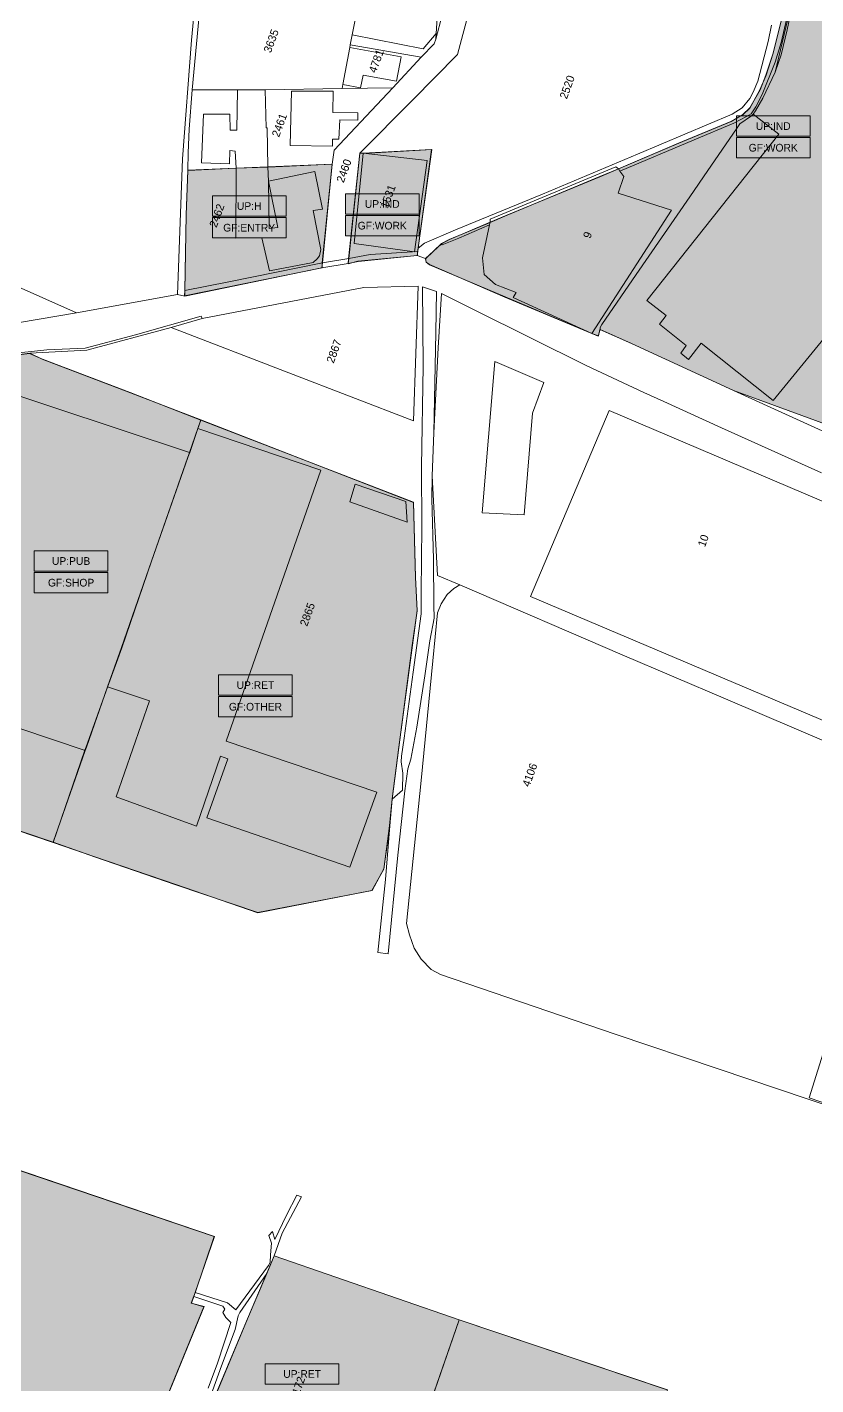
# Model space of a CAD drawing. Header units: metres. Extents: x -334141 to -333355, y -28230 to -27441.
# Drawn here: x -333912.7 to -333789.6, y -27813.8 to -27601.9 of the extents above; entities that cross this region are included whole.
import ezdxf
from ezdxf.enums import TextEntityAlignment as Align

# ---------------------------------------------------------------- set-up
doc = ezdxf.new("R2010")
doc.units = ezdxf.units.M
for name, color, linetype, lineweight, true_color in [('EB-06-GROUND-TAG-ENTRANCE', 7, 'CONTINUOUS', 18, 0x4a5a46), ('EB-06-GROUND-TAG-OTHER', 7, 'CONTINUOUS', 18, 0x686b68), ('EB-06-GROUND-TAG-SHOPS', 7, 'CONTINUOUS', 18, 0x7c664f), ('EB-06-GROUND-TAG-WORKSHOP', 7, 'CONTINUOUS', 18, 0x394536), ('EB-06-USE-PARCEL-OTHER-COMMERCIAL', 7, 'CONTINUOUS', 18, 0x686b68), ('EB-06-USE-PARCEL-PARKING', 7, 'CONTINUOUS', 18, 0x626568), ('EB-06-USE-PARCEL-RESIDENTIAL-ENTRANCE-RESIDENTIAL', 7, 'CONTINUOUS', 18, 0x4a5a46), ('EB-06-USE-PARCEL-SHOPS-COMMERCIAL', 7, 'CONTINUOUS', 18, 0x7c664f), ('EB-06-USE-PARCEL-SHOPS-INSTITUTIONAL', 7, 'CONTINUOUS', 18, 0x7c664f), ('EB-06-USE-PARCEL-WORKSHOPS-LIGHT-INDUSTRY-INDUSTRIAL', 7, 'CONTINUOUS', 18, 0x394536), ('EB-06-USE-TAG-COMMERCIAL', 7, 'CONTINUOUS', 18, 0x7c664f), ('EB-06-USE-TAG-INDUSTRIAL', 7, 'CONTINUOUS', 18, 0x2b3529), ('EB-06-USE-TAG-INSTITUTIONAL', 7, 'CONTINUOUS', 18, 0x626568), ('EB-06-USE-TAG-RESIDENTIAL', 7, 'CONTINUOUS', 18, 0x4a5a46), ('EB-BASE-DIVIDING', 7, 'CONTINUOUS', 18, 0xc8bcac), ('EB-BASE-EASEMENTS', 7, 'CONTINUOUS', 18, 0x71806b), ('EB-BASE-ENCROACHED', 7, 'CONTINUOUS', 18, 0x725d47), ('EB-BASE-PARCEL-NUMBERS', 7, 'CONTINUOUS', 9, 0x8a8d90), ('EB-BASE-PARCELS', 7, 'CONTINUOUS', 18, 0x8a8d90), ('EB-BASE-STRUCTURES', 7, 'CONTINUOUS', 18, 0x4e504d), ('EB-PLOT-OUTLINE', 7, 'CONTINUOUS', 18, 0x151515)]:
    doc.layers.add(name, color=color, linetype=linetype, lineweight=lineweight, true_color=true_color)
doc.styles.add('OD-INTER', font='Inter.ttf')

msp = doc.modelspace()

# ---------------------------------------------------------------- hatches: boundary and pattern name
at = {"layer": 'EB-06-GROUND-TAG-ENTRANCE', "transparency": 33554687}
msp.add_hatch(color=256, dxfattribs=at).paths.add_polyline_path([(-333883.8, -27634.83), (-333872.3, -27634.83), (-333872.3, -27631.63), (-333883.8, -27631.63)])
at = {"layer": 'EB-06-GROUND-TAG-OTHER', "transparency": 33554687}
msp.add_hatch(color=256, dxfattribs=at).paths.add_polyline_path([(-333882.82, -27709.58), (-333871.32, -27709.58), (-333871.32, -27706.38), (-333882.82, -27706.38)])
at = {"layer": 'EB-06-GROUND-TAG-SHOPS', "transparency": 33554687}
msp.add_hatch(color=256, dxfattribs=at).paths.add_polyline_path([(-333911.6, -27690.22), (-333900.1, -27690.22), (-333900.1, -27687.02), (-333911.6, -27687.02)])
at = {"layer": 'EB-06-GROUND-TAG-WORKSHOP', "transparency": 33554687}
for points in [[(-333802, -27622.35), (-333790.5, -27622.35), (-333790.5, -27619.15), (-333802, -27619.15)], [(-333863.03, -27634.51), (-333851.53, -27634.51), (-333851.53, -27631.31), (-333863.03, -27631.31)]]:
    msp.add_hatch(color=256, dxfattribs=at).paths.add_polyline_path(points)
at = {"layer": 'EB-06-USE-PARCEL-OTHER-COMMERCIAL', "transparency": 33554656}
msp.add_hatch(color=256, dxfattribs=at).paths.add_polyline_path([(-333858.91, -27736.68), (-333876.72, -27740.16), (-333889.52, -27735.71), (-333902.15, -27731.38), (-333908.64, -27729.15), (-333903.69, -27714.78), (-333903.48, -27714.24), (-333900.19, -27704.92), (-333897.94, -27698.78), (-333893.3, -27685.29), (-333887.63, -27669.06), (-333887.33, -27668.29), (-333886.08, -27664.56), (-333885.58, -27663.25), (-333852.42, -27676.08), (-333852.09, -27687.74), (-333851.82, -27692.97), (-333852.56, -27698.38), (-333854.7, -27714.29), (-333855.72, -27722.36), (-333856.15, -27726.56), (-333857.04, -27733.31), (-333858.91, -27736.68)])
at = {"layer": 'EB-06-USE-PARCEL-PARKING', "transparency": 33554656}
for points in [[(-333985.11, -27820.81), (-333984.38, -27818.62), (-333978.61, -27802.06), (-333975.31, -27792.52), (-333954.27, -27799.59), (-333933.32, -27806.65), (-333923.3, -27777.15), (-333883.5, -27790.65), (-333886.5, -27799.43), (-333886.7, -27799.97), (-333887.11, -27801.07), (-333885.09, -27801.58), (-333901.7, -27842.07), (-333902.67, -27843.37), (-333903.63, -27844.22), (-333904.96, -27845.07), (-333905.43, -27845.38), (-333907.12, -27845.99), (-333908.79, -27846.04), (-333909.99, -27846), (-333985.11, -27820.81)], [(-333845.26, -27803.66), (-333812.78, -27814.57), (-333829.29, -27862.61), (-333845.79, -27855.37), (-333853.63, -27851.98), (-333860.93, -27848.73), (-333845.26, -27803.66)]]:
    msp.add_hatch(color=256, dxfattribs=at).paths.add_polyline_path(points)
at = {"layer": 'EB-06-USE-PARCEL-RESIDENTIAL-ENTRANCE-RESIDENTIAL', "transparency": 33554656}
msp.add_hatch(color=256, dxfattribs=at).paths.add_polyline_path([(-333875.11, -27623.77), (-333865.09, -27623.34), (-333866.66, -27638.72), (-333866.68, -27639.49), (-333888.13, -27643.84), (-333888.1, -27643.07), (-333887.87, -27631.2), (-333887.63, -27624.32), (-333880.11, -27623.92), (-333875.11, -27623.77)])
at = {"layer": 'EB-06-USE-PARCEL-SHOPS-COMMERCIAL', "transparency": 33554656}
msp.add_hatch(color=256, dxfattribs=at).paths.add_polyline_path([(-333845.26, -27803.66), (-333860.93, -27848.73), (-333891.65, -27835.21), (-333887.51, -27825.59), (-333878.31, -27803.49), (-333875.28, -27796.38), (-333874.16, -27793.64), (-333845.26, -27803.66)])
at = {"layer": 'EB-06-USE-PARCEL-SHOPS-INSTITUTIONAL', "transparency": 33554656}
msp.add_hatch(color=256, dxfattribs=at).paths.add_polyline_path([(-333903.69, -27714.78), (-333908.64, -27729.15), (-333922.64, -27724.44), (-333938.73, -27718.88), (-333934.34, -27704.49), (-333919.9, -27657.49), (-333918.66, -27653.64), (-333912.33, -27652.87), (-333910.33, -27653.72), (-333896.63, -27658.97), (-333885.58, -27663.25), (-333886.08, -27664.56), (-333887.33, -27668.29), (-333887.63, -27669.06), (-333893.3, -27685.29), (-333897.94, -27698.78), (-333900.19, -27704.92), (-333903.48, -27714.24), (-333903.69, -27714.78)])
at = {"layer": 'EB-06-USE-PARCEL-WORKSHOPS-LIGHT-INDUSTRY-INDUSTRIAL', "transparency": 33554656}
for points in [[(-333802.46, -27658.63), (-333818.4, -27651.3), (-333823.33, -27649.13), (-333823.55, -27650.12), (-333824.55, -27649.75), (-333838.15, -27644.05), (-333849.91, -27638.98), (-333850.45, -27638.62), (-333850.52, -27638.07), (-333848.03, -27635.71), (-333846.81, -27635.09), (-333840.42, -27632.43), (-333837.79, -27631.3), (-333823.32, -27625.26), (-333820.4, -27624.03), (-333811.01, -27620.03), (-333802.83, -27616.66), (-333801.04, -27615.61), (-333799.89, -27614.54), (-333798.31, -27611.71), (-333797.39, -27609.41), (-333796.25, -27606.01), (-333793.77, -27595.89), (-333791.3, -27586.21), (-333787.1, -27569.7), (-333785.81, -27564.64), (-333781.58, -27560.02), (-333765.9, -27569.56), (-333750.13, -27579.33), (-333733.37, -27589.69), (-333714.62, -27601.35), (-333719.57, -27605.06), (-333721.48, -27606.77), (-333723.3, -27608.59), (-333738.33, -27622.71), (-333760.56, -27644.02), (-333783.27, -27665.64), (-333802.46, -27658.63)], [(-333860.78, -27621.61), (-333860.22, -27621.63), (-333849.55, -27621.01), (-333851.67, -27636.36), (-333851.78, -27637.02), (-333851.8, -27637.58), (-333861.09, -27638.47), (-333862.59, -27638.86), (-333862.56, -27638.09), (-333860.78, -27621.61)]]:
    msp.add_hatch(color=256, dxfattribs=at).paths.add_polyline_path(points)
at = {"layer": 'EB-06-USE-TAG-COMMERCIAL', "transparency": 33554687}
for points in [[(-333882.82, -27706.2), (-333871.32, -27706.2), (-333871.32, -27703), (-333882.82, -27703)], [(-333875.54, -27813.7), (-333864.04, -27813.7), (-333864.04, -27810.5), (-333875.54, -27810.5)]]:
    msp.add_hatch(color=256, dxfattribs=at).paths.add_polyline_path(points)
at = {"layer": 'EB-06-USE-TAG-INDUSTRIAL', "transparency": 33554687}
for points in [[(-333802, -27618.97), (-333790.5, -27618.97), (-333790.5, -27615.77), (-333802, -27615.77)], [(-333863.03, -27631.13), (-333851.53, -27631.13), (-333851.53, -27627.93), (-333863.03, -27627.93)]]:
    msp.add_hatch(color=256, dxfattribs=at).paths.add_polyline_path(points)
at = {"layer": 'EB-06-USE-TAG-INSTITUTIONAL', "transparency": 33554687}
msp.add_hatch(color=256, dxfattribs=at).paths.add_polyline_path([(-333911.6, -27686.84), (-333900.1, -27686.84), (-333900.1, -27683.64), (-333911.6, -27683.64)])
at = {"layer": 'EB-06-USE-TAG-RESIDENTIAL', "transparency": 33554687}
msp.add_hatch(color=256, dxfattribs=at).paths.add_polyline_path([(-333883.8, -27631.45), (-333872.3, -27631.45), (-333872.3, -27628.25), (-333883.8, -27628.25)])

# ---------------------------------------------------------------- linework, layer by layer
at = {"layer": 'EB-06-GROUND-TAG-ENTRANCE'}
msp.add_lwpolyline([(-333883.8, -27634.83), (-333872.3, -27634.83), (-333872.3, -27631.63), (-333883.8, -27631.63)], close=True, dxfattribs=at)
at = {"layer": 'EB-06-GROUND-TAG-OTHER'}
msp.add_lwpolyline([(-333882.82, -27709.58), (-333871.32, -27709.58), (-333871.32, -27706.38), (-333882.82, -27706.38)], close=True, dxfattribs=at)
at = {"layer": 'EB-06-GROUND-TAG-SHOPS'}
msp.add_lwpolyline([(-333911.6, -27690.22), (-333900.1, -27690.22), (-333900.1, -27687.02), (-333911.6, -27687.02)], close=True, dxfattribs=at)
at = {"layer": 'EB-06-GROUND-TAG-WORKSHOP'}
for points in [[(-333802, -27622.35), (-333790.5, -27622.35), (-333790.5, -27619.15), (-333802, -27619.15)], [(-333863.03, -27634.51), (-333851.53, -27634.51), (-333851.53, -27631.31), (-333863.03, -27631.31)]]:
    msp.add_lwpolyline(points, close=True, dxfattribs=at)
at = {"layer": 'EB-06-USE-PARCEL-OTHER-COMMERCIAL'}
msp.add_lwpolyline([(-333858.91, -27736.68), (-333876.72, -27740.16), (-333889.52, -27735.71), (-333902.15, -27731.38), (-333908.64, -27729.15), (-333903.69, -27714.78), (-333903.48, -27714.24), (-333900.19, -27704.92), (-333897.94, -27698.78), (-333893.3, -27685.29), (-333887.63, -27669.06), (-333887.33, -27668.29), (-333886.08, -27664.56), (-333885.58, -27663.25), (-333852.42, -27676.08), (-333852.09, -27687.74), (-333851.82, -27692.97), (-333852.56, -27698.38), (-333854.7, -27714.29), (-333855.72, -27722.36), (-333856.15, -27726.56), (-333857.04, -27733.31), (-333858.91, -27736.68)], close=True, dxfattribs=at)
at = {"layer": 'EB-06-USE-PARCEL-PARKING'}
for points in [[(-333985.11, -27820.81), (-333984.38, -27818.62), (-333978.61, -27802.06), (-333975.31, -27792.52), (-333954.27, -27799.59), (-333933.32, -27806.65), (-333923.3, -27777.15), (-333883.5, -27790.65), (-333886.5, -27799.43), (-333886.7, -27799.97), (-333887.11, -27801.07), (-333885.09, -27801.58), (-333901.7, -27842.07), (-333902.67, -27843.37), (-333903.63, -27844.22), (-333904.96, -27845.07), (-333905.43, -27845.38), (-333907.12, -27845.99), (-333908.79, -27846.04), (-333909.99, -27846), (-333985.11, -27820.81)], [(-333845.26, -27803.66), (-333812.78, -27814.57), (-333829.29, -27862.61), (-333845.79, -27855.37), (-333853.63, -27851.98), (-333860.93, -27848.73), (-333845.26, -27803.66)]]:
    msp.add_lwpolyline(points, close=True, dxfattribs=at)
at = {"layer": 'EB-06-USE-PARCEL-RESIDENTIAL-ENTRANCE-RESIDENTIAL'}
msp.add_lwpolyline([(-333875.11, -27623.77), (-333865.09, -27623.34), (-333866.66, -27638.72), (-333866.68, -27639.49), (-333888.13, -27643.84), (-333888.1, -27643.07), (-333887.87, -27631.2), (-333887.63, -27624.32), (-333880.11, -27623.92), (-333875.11, -27623.77)], close=True, dxfattribs=at)
at = {"layer": 'EB-06-USE-PARCEL-SHOPS-COMMERCIAL'}
msp.add_lwpolyline([(-333845.26, -27803.66), (-333860.93, -27848.73), (-333891.65, -27835.21), (-333887.51, -27825.59), (-333878.31, -27803.49), (-333875.28, -27796.38), (-333874.16, -27793.64), (-333845.26, -27803.66)], close=True, dxfattribs=at)
at = {"layer": 'EB-06-USE-PARCEL-SHOPS-INSTITUTIONAL'}
msp.add_lwpolyline([(-333903.69, -27714.78), (-333908.64, -27729.15), (-333922.64, -27724.44), (-333938.73, -27718.88), (-333934.34, -27704.49), (-333919.9, -27657.49), (-333918.66, -27653.64), (-333912.33, -27652.87), (-333910.33, -27653.72), (-333896.63, -27658.97), (-333885.58, -27663.25), (-333886.08, -27664.56), (-333887.33, -27668.29), (-333887.63, -27669.06), (-333893.3, -27685.29), (-333897.94, -27698.78), (-333900.19, -27704.92), (-333903.48, -27714.24), (-333903.69, -27714.78)], close=True, dxfattribs=at)
at = {"layer": 'EB-06-USE-PARCEL-WORKSHOPS-LIGHT-INDUSTRY-INDUSTRIAL'}
msp.add_lwpolyline([(-333783.27, -27665.64), (-333802.46, -27658.63), (-333802.46, -27658.63), (-333818.4, -27651.3), (-333823.33, -27649.13), (-333823.55, -27650.12), (-333824.55, -27649.75), (-333838.15, -27644.05), (-333849.91, -27638.98), (-333850.45, -27638.62), (-333850.52, -27638.07), (-333848.03, -27635.71), (-333846.81, -27635.09), (-333840.42, -27632.43), (-333837.79, -27631.3), (-333823.32, -27625.26), (-333820.4, -27624.03), (-333811.01, -27620.03), (-333802.83, -27616.66), (-333801.04, -27615.61), (-333799.89, -27614.54), (-333798.31, -27611.71), (-333797.39, -27609.41), (-333796.25, -27606.01), (-333793.77, -27595.89)], dxfattribs=at)
msp.add_lwpolyline([(-333860.78, -27621.61), (-333860.22, -27621.63), (-333849.55, -27621.01), (-333851.67, -27636.36), (-333851.78, -27637.02), (-333851.8, -27637.58), (-333861.09, -27638.47), (-333862.59, -27638.86), (-333862.56, -27638.09), (-333860.78, -27621.61)], close=True, dxfattribs=at)
at = {"layer": 'EB-06-USE-TAG-COMMERCIAL'}
for points in [[(-333882.82, -27706.2), (-333871.32, -27706.2), (-333871.32, -27703), (-333882.82, -27703)], [(-333875.54, -27813.7), (-333864.04, -27813.7), (-333864.04, -27810.5), (-333875.54, -27810.5)]]:
    msp.add_lwpolyline(points, close=True, dxfattribs=at)
at = {"layer": 'EB-06-USE-TAG-INDUSTRIAL'}
for points in [[(-333802, -27618.97), (-333790.5, -27618.97), (-333790.5, -27615.77), (-333802, -27615.77)], [(-333863.03, -27631.13), (-333851.53, -27631.13), (-333851.53, -27627.93), (-333863.03, -27627.93)]]:
    msp.add_lwpolyline(points, close=True, dxfattribs=at)
at = {"layer": 'EB-06-USE-TAG-INSTITUTIONAL'}
msp.add_lwpolyline([(-333911.6, -27686.84), (-333900.1, -27686.84), (-333900.1, -27683.64), (-333911.6, -27683.64)], close=True, dxfattribs=at)
at = {"layer": 'EB-06-USE-TAG-RESIDENTIAL'}
msp.add_lwpolyline([(-333883.8, -27631.45), (-333872.3, -27631.45), (-333872.3, -27628.25), (-333883.8, -27628.25)], close=True, dxfattribs=at)
at = {"layer": 'EB-BASE-DIVIDING'}
for points in [[(-333851.83, -27637.55), (-333850.51, -27638.03)], [(-333849.25, -27665.23), (-333848.94, -27649.6), (-333848.81, -27643.19), (-333851.02, -27642.47), (-333850.91, -27654.86), (-333851.16, -27670.54), (-333851.08, -27679.91), (-333851.22, -27690.12), (-333851.19, -27693.47), (-333852.43, -27702.57), (-333853.86, -27712.87), (-333854.28, -27715.71), (-333854.31, -27716.57), (-333854.07, -27718.33), (-333854.1, -27721.02), (-333855.71, -27722.41)], [(-333889.24, -27643.64), (-333888.1, -27643.89)], [(-333885.38, -27647.42), (-333885.55, -27647.05), (-333895.82, -27649.95), (-333903.64, -27652.05), (-333909.64, -27652.28), (-333920.4, -27653.41), (-333927.22, -27653.92), (-333937.75, -27655.88), (-333951.78, -27658.59), (-333962.28, -27660.46), (-333967.75, -27661.87), (-333972.51, -27663.36), (-333973.68, -27663.83), (-333974.52, -27664.29), (-333974.31, -27664.67)], [(-333922.86, -27649.54), (-333905.03, -27646.51)], [(-333890.21, -27648.8), (-333903.39, -27652.36), (-333912.3, -27652.82)], [(-333856.12, -27726.57), (-333856.77, -27734.94), (-333857.96, -27746.31), (-333856.35, -27746.52), (-333854.83, -27731.12), (-333853.74, -27721.11), (-333853.29, -27717.68), (-333852.8, -27716.16), (-333851.88, -27711.17), (-333850.63, -27703.14), (-333849.85, -27697.71), (-333849.17, -27694.18), (-333849.21, -27692.15), (-333849.29, -27685.02), (-333849.55, -27675.55), (-333849.48, -27671.94)], [(-333886.49, -27799.37), (-333881.46, -27801), (-333880.12, -27802.08), (-333875.02, -27795.15), (-333874.77, -27794.68), (-333874.7, -27793.5), (-333874.58, -27791.69), (-333874.96, -27790.49), (-333874.43, -27789.88), (-333874.03, -27791.14), (-333872.21, -27787.32), (-333870.6, -27784.21), (-333869.87, -27784.46), (-333872.92, -27790.13), (-333874.15, -27793.68)], [(-333875.31, -27796.41), (-333879.5, -27802.51), (-333879.75, -27803.04), (-333880.26, -27805.17), (-333882.36, -27810.84), (-333883.78, -27814.73)], [(-333884.46, -27814.29), (-333883, -27810.4), (-333880.93, -27804.05), (-333881.68, -27803.27), (-333882.18, -27802.52), (-333881.83, -27801.96), (-333882.16, -27801.51), (-333886.71, -27800)]]:
    msp.add_lwpolyline(points, dxfattribs=at)
at = {"layer": 'EB-BASE-EASEMENTS'}
for points in [[(-333820.18, -27624.4), (-333808.58, -27619.51), (-333802.41, -27616.9), (-333800.44, -27615.89), (-333799.69, -27615.46), (-333798.99, -27614.39), (-333797.99, -27612.47), (-333795.97, -27607.41), (-333795, -27604.31), (-333794.49, -27602.11), (-333793.36, -27597.13), (-333791.31, -27589.13)], [(-333848.03, -27635.74), (-333847.93, -27635.9), (-333845.32, -27634.85), (-333840.53, -27632.77)], [(-333888.08, -27643.05), (-333881.22, -27641.68), (-333866.63, -27638.71)], [(-333866.63, -27638.71), (-333862.52, -27638.04)], [(-333862.52, -27638.04), (-333859.19, -27637.43), (-333851.75, -27636.97)]]:
    msp.add_lwpolyline(points, dxfattribs=at)
at = {"layer": 'EB-BASE-ENCROACHED'}
msp.add_lwpolyline([(-333802.45, -27658.64), (-333783.91, -27667.07), (-333759.8, -27643.69), (-333723.33, -27608.55)], dxfattribs=at)
at = {"layer": 'EB-BASE-PARCELS'}
for points in [[(-333889.24, -27643.64), (-333888.44, -27622.48), (-333887.04, -27603.96), (-333885.2, -27584.14), (-333884.32, -27574.62), (-333883.16, -27556.82), (-333882.81, -27550.03), (-333883.22, -27539.09)], [(-333848.92, -27603.81), (-333846.94, -27596.26), (-333842.39, -27578.26), (-333841.2, -27573.83), (-333843.74, -27564.6)], [(-333820.43, -27624.06), (-333811.03, -27620.02), (-333802.85, -27616.66), (-333801.01, -27615.62), (-333799.9, -27614.58), (-333798.32, -27611.73), (-333797.37, -27609.44), (-333796.26, -27606.01), (-333793.76, -27595.84), (-333791.3, -27586.16), (-333787.1, -27569.65)], [(-333886.94, -27611.72), (-333885.36, -27594.54), (-333884.91, -27589.76)], [(-333860.2, -27594.25), (-333861.97, -27603.14)], [(-333841.9, -27592.5), (-333845.52, -27606.2), (-333852.57, -27613.32), (-333860.8, -27621.62)], [(-333795.95, -27608.95), (-333795.02, -27606.25), (-333794.1, -27602.38), (-333792.68, -27595.63), (-333792.04, -27592.6)], [(-333848.47, -27596.34), (-333848.86, -27602.92)], [(-333796.5, -27601.62), (-333797.03, -27604.16), (-333798.63, -27610.39), (-333799.37, -27612.07), (-333799.92, -27613.05), (-333801.08, -27614.53), (-333802.64, -27615.51), (-333817.46, -27621.74), (-333832.28, -27628), (-333845.83, -27633.56), (-333850.66, -27635.63), (-333851.67, -27636.41)], [(-333848.86, -27602.92), (-333848.92, -27603.81)], [(-333862.28, -27604.67), (-333862.36, -27605.12)], [(-333861.97, -27603.14), (-333862.28, -27604.67)], [(-333851.22, -27606.63), (-333862.28, -27604.67)], [(-333851.22, -27606.63), (-333849.19, -27604.56), (-333848.92, -27603.81)], [(-333862.36, -27605.12), (-333863.42, -27610.89)], [(-333855.65, -27611.42), (-333851.22, -27606.63)], [(-333723.33, -27608.55), (-333738.32, -27622.76), (-333760.58, -27644), (-333783.24, -27665.65), (-333802.45, -27658.64)], [(-333799.41, -27615.51), (-333799.02, -27615.01), (-333797.89, -27613.02), (-333795.95, -27608.95)], [(-333865.09, -27623.3), (-333864.81, -27621.11), (-333855.65, -27611.42)], [(-333863.42, -27610.89), (-333863.53, -27611.49)], [(-333863.53, -27611.49), (-333855.65, -27611.42)], [(-333887.64, -27624.27), (-333887.55, -27621.54), (-333887.43, -27617.86), (-333886.94, -27611.72)], [(-333879.9, -27611.73), (-333886.94, -27611.72)], [(-333875.54, -27611.74), (-333875.71, -27611.74), (-333879.9, -27611.73)], [(-333863.53, -27611.49), (-333875.54, -27611.74)], [(-333801.98, -27617.78), (-333801.45, -27617), (-333799.64, -27615.8), (-333799.41, -27615.51)], [(-333806.46, -27624.32), (-333801.98, -27617.78)], [(-333860.8, -27621.62), (-333862.52, -27638.04)], [(-333860.8, -27621.62), (-333860.26, -27621.59)], [(-333860.26, -27621.59), (-333849.57, -27621.03), (-333851.67, -27636.41)], [(-333887.64, -27624.27), (-333880.1, -27623.95)], [(-333880.1, -27623.95), (-333875.12, -27623.74)], [(-333875.12, -27623.74), (-333865.09, -27623.3)], [(-333866.63, -27638.71), (-333865.09, -27623.3)], [(-333840.45, -27632.38), (-333837.82, -27631.26), (-333823.3, -27625.3), (-333820.43, -27624.06)], [(-333952.91, -27625.33), (-333937.5, -27632.07), (-333905.03, -27646.51)], [(-333888.08, -27643.05), (-333887.88, -27631.21), (-333887.64, -27624.27)], [(-333823.28, -27649.1), (-333823.27, -27648.8), (-333822.98, -27648.32), (-333817.63, -27640.55), (-333809.26, -27628.43), (-333806.46, -27624.32)], [(-333848.03, -27635.74), (-333846.76, -27635.05), (-333840.45, -27632.38)], [(-333851.67, -27636.41), (-333851.75, -27636.97)], [(-333850.51, -27638.03), (-333848.03, -27635.74)], [(-333866.71, -27639.51), (-333866.63, -27638.71)], [(-333862.6, -27638.82), (-333866.71, -27639.51)], [(-333851.83, -27637.55), (-333861.05, -27638.52), (-333862.6, -27638.82)], [(-333862.52, -27638.04), (-333862.6, -27638.82)], [(-333851.75, -27636.97), (-333851.83, -27637.55)], [(-333824.57, -27649.73), (-333838.11, -27644.03), (-333849.88, -27639), (-333850.44, -27638.62), (-333850.51, -27638.03)], [(-333866.71, -27639.51), (-333888.1, -27643.89)], [(-333885.38, -27647.42), (-333860.16, -27642.55), (-333851.7, -27642.38), (-333852.42, -27663.35), (-333871.84, -27655.87), (-333890.21, -27648.8)], [(-333888.1, -27643.89), (-333888.08, -27643.05)], [(-333905.03, -27646.51), (-333889.24, -27643.64)], [(-333849.25, -27665.23), (-333848.54, -27651.99), (-333848.01, -27643.51), (-333842.82, -27646.12), (-333825.44, -27654.72), (-333816.45, -27658.94), (-333813.31, -27660.37)], [(-333885.38, -27647.42), (-333890.21, -27648.8)], [(-333823.28, -27649.1), (-333823.59, -27650.14), (-333824.57, -27649.73)], [(-333802.45, -27658.64), (-333818.38, -27651.32), (-333823.28, -27649.1)], [(-333912.3, -27652.82), (-333918.7, -27653.62)], [(-333912.3, -27652.82), (-333910.34, -27653.72), (-333896.58, -27658.98), (-333885.61, -27663.2)], [(-333813.31, -27660.37), (-333804.34, -27664.46), (-333788.7, -27671.49)], [(-333885.61, -27663.2), (-333886.06, -27664.54)], [(-333885.61, -27663.2), (-333852.41, -27676.12), (-333852.07, -27687.79), (-333851.85, -27693)], [(-333886.06, -27664.54), (-333887.35, -27668.33)], [(-333849.25, -27665.23), (-333849.48, -27671.94)], [(-333887.35, -27668.33), (-333887.61, -27669.08), (-333893.29, -27685.29), (-333897.97, -27698.73), (-333900.15, -27704.9)], [(-333849.48, -27671.94), (-333848.66, -27687.48), (-333845.15, -27688.97)], [(-333848.2, -27749.78), (-333849.64, -27748.97), (-333851.21, -27747.36), (-333852.28, -27745.67), (-333853.05, -27743.56), (-333853.47, -27741.83), (-333851.21, -27719.47), (-333849.39, -27700.83), (-333848.64, -27693.31), (-333848.07, -27691.93), (-333847.15, -27690.47), (-333846.11, -27689.55), (-333845.15, -27688.97)], [(-333845.15, -27688.97), (-333819.82, -27699.87), (-333803.72, -27706.74)], [(-333855.71, -27722.41), (-333854.67, -27714.35), (-333852.59, -27698.43), (-333851.85, -27693)], [(-333900.15, -27704.9), (-333903.46, -27714.27), (-333903.65, -27714.82)], [(-333803.72, -27706.74), (-333787.26, -27713.79), (-333773.16, -27719.81), (-333749.59, -27729.9), (-333748.68, -27731.6)], [(-333903.65, -27714.82), (-333908.65, -27729.12)], [(-333938.7, -27718.87), (-333922.6, -27724.44), (-333908.65, -27729.12)], [(-333856.12, -27726.57), (-333855.71, -27722.41)], [(-333876.68, -27740.11), (-333858.87, -27736.63), (-333857.04, -27733.29), (-333856.12, -27726.57)], [(-333908.65, -27729.12), (-333902.17, -27731.42), (-333889.49, -27735.75)], [(-333889.49, -27735.75), (-333876.68, -27740.11)], [(-333820.93, -27759.06), (-333848.2, -27749.78)], [(-333768.98, -27776.36), (-333769.76, -27776.21), (-333786.17, -27770.76), (-333804.83, -27764.47), (-333820.93, -27759.06)], [(-333923.3, -27777.13), (-333883.47, -27790.66), (-333886.49, -27799.37)], [(-333874.15, -27793.68), (-333875.31, -27796.41)], [(-333845.26, -27803.63), (-333874.15, -27793.68)], [(-333875.31, -27796.41), (-333878.32, -27803.48), (-333887.55, -27825.54), (-333891.62, -27835.24)], [(-333886.49, -27799.37), (-333886.71, -27800)], [(-333985.12, -27820.81), (-333909.94, -27846.02), (-333908.81, -27846.05), (-333907.11, -27845.94), (-333905.39, -27845.33), (-333904.92, -27845.11), (-333903.61, -27844.19), (-333902.7, -27843.35), (-333901.7, -27842.05), (-333885.13, -27801.63), (-333887.08, -27801.05), (-333886.71, -27800)], [(-333860.89, -27848.73), (-333845.26, -27803.63)], [(-333812.81, -27814.56), (-333845.26, -27803.63)]]:
    msp.add_lwpolyline(points, dxfattribs=at)
at = {"layer": 'EB-BASE-STRUCTURES'}
for points in [[(-333799.41, -27615.51), (-333795.4, -27618.66), (-333815.99, -27644.58), (-333812.98, -27646.94), (-333814.01, -27648.3), (-333809.84, -27651.63), (-333810.7, -27652.81), (-333809.49, -27653.8), (-333807.48, -27651.25), (-333796.24, -27660.22), (-333754.39, -27609.03), (-333787.59, -27582.25), (-333790.58, -27585.66)], [(-333795.95, -27608.95), (-333792.04, -27592.6)], [(-333861.97, -27603.14), (-333850.9, -27605.32), (-333848.86, -27602.92)], [(-333863.42, -27610.89), (-333860.67, -27611.39), (-333860.28, -27609.42), (-333855.06, -27610.36), (-333854.34, -27606.56), (-333862.36, -27605.12)], [(-333879.9, -27611.73), (-333880, -27618.01), (-333881, -27618.01), (-333881.05, -27615.53), (-333885.17, -27615.5), (-333885.47, -27623.1), (-333881.11, -27623.28), (-333881.07, -27621.17), (-333880.24, -27621.27), (-333880.1, -27623.95)], [(-333875.12, -27623.74), (-333875.25, -27617.66), (-333875.41, -27617.66), (-333875.54, -27611.74)], [(-333864.95, -27611.92), (-333865, -27615.25), (-333861.09, -27615.33), (-333861.07, -27616.46), (-333863.92, -27616.38), (-333864.04, -27619.41), (-333865.05, -27619.39), (-333865.05, -27620.52), (-333871.64, -27620.39), (-333871.43, -27611.94)], [(-333871.43, -27611.94), (-333864.95, -27611.92)], [(-333860.26, -27621.59), (-333861.66, -27635.7)], [(-333861.66, -27635.7), (-333852.26, -27636.99), (-333850.27, -27622.76), (-333860.26, -27621.59)], [(-333880.1, -27623.95), (-333880.14, -27634.88), (-333876.06, -27634.81), (-333874.9, -27639.97), (-333868.04, -27638.65), (-333867.44, -27638.07), (-333867.06, -27637.62), (-333866.88, -27636.61), (-333868.08, -27630.55), (-333866.6, -27630.32), (-333867.8, -27624.48), (-333875.02, -27625.96)], [(-333875.02, -27625.96), (-333875.12, -27623.74)], [(-333840.45, -27632.38), (-333840.41, -27631.91), (-333820.83, -27623.72), (-333820.43, -27624.06)], [(-333820.43, -27624.06), (-333820.18, -27624.4)], [(-333875.02, -27625.96), (-333874.91, -27633.34)], [(-333874.91, -27633.34), (-333873.58, -27633.19), (-333875.02, -27625.96)], [(-333820.18, -27624.4), (-333819.58, -27625.24), (-333820.47, -27627.85), (-333812.11, -27630.52), (-333824.57, -27649.73)], [(-333840.53, -27632.77), (-333840.45, -27632.38)], [(-333824.57, -27649.73), (-333836.85, -27644.13), (-333836.4, -27643.34), (-333839.6, -27642.07), (-333841.35, -27640.51), (-333841.64, -27637.92), (-333840.53, -27632.77)], [(-333835.13, -27678.01), (-333833.82, -27662.15), (-333832.05, -27657.38), (-333839.73, -27654.11), (-333841.7, -27677.74)], [(-333887.35, -27668.33), (-333919.9, -27657.54)], [(-333754.43, -27724.56), (-333751.32, -27717.39), (-333747.22, -27719.19), (-333741.12, -27704.31), (-333745.25, -27702.58), (-333742.34, -27695.56), (-333821.84, -27661.77), (-333834.14, -27690.78)], [(-333886.06, -27664.54), (-333866.87, -27671.07), (-333881.63, -27713.33), (-333858.15, -27721.29), (-333862.33, -27733.01), (-333884.65, -27725.34), (-333881.36, -27716.13), (-333882.51, -27715.7), (-333886.26, -27726.6), (-333898.81, -27722.05), (-333893.62, -27707.05), (-333900.15, -27704.9)], [(-333853.4, -27679.19), (-333862.35, -27676), (-333861.49, -27673.24), (-333853.59, -27675.95)], [(-333853.59, -27675.95), (-333853.4, -27679.19)], [(-333841.7, -27677.74), (-333835.13, -27678.01)], [(-333834.14, -27690.78), (-333754.43, -27724.56)], [(-333903.65, -27714.82), (-333934.3, -27704.53)]]:
    msp.add_lwpolyline(points, dxfattribs=at)
at = {"layer": 'EB-PLOT-OUTLINE'}
msp.add_lwpolyline([(-333790.63, -27769.01), (-333769.77, -27776.21), (-333757.48, -27766.04), (-333748.66, -27733.56), (-333748.92, -27732.53), (-333749.59, -27729.9), (-333775, -27719.03), (-333790.63, -27769.01)], close=True, dxfattribs=at)

# ---------------------------------------------------------------- texts
at = {"layer": 'EB-06-GROUND-TAG-ENTRANCE', "true_color": 0xf4f2ed, "style": 'OD-INTER'}
msp.add_text('GF:ENTRY', height=1.2, dxfattribs=at).set_placement((-333878.05, -27633.23), align=Align.MIDDLE_CENTER)
at = {"layer": 'EB-06-GROUND-TAG-OTHER', "true_color": 0xf4f2ed, "style": 'OD-INTER'}
msp.add_text('GF:OTHER', height=1.2, dxfattribs=at).set_placement((-333877.07, -27707.98), align=Align.MIDDLE_CENTER)
at = {"layer": 'EB-06-GROUND-TAG-SHOPS', "true_color": 0xf4f2ed, "style": 'OD-INTER'}
msp.add_text('GF:SHOP', height=1.2, dxfattribs=at).set_placement((-333905.85, -27688.62), align=Align.MIDDLE_CENTER)
at = {"layer": 'EB-06-GROUND-TAG-WORKSHOP', "true_color": 0xf4f2ed, "style": 'OD-INTER'}
for p in [(-333796.25, -27620.75), (-333857.28, -27632.91)]:
    msp.add_text('GF:WORK', height=1.2, dxfattribs=at).set_placement(p, align=Align.MIDDLE_CENTER)
at = {"layer": 'EB-06-USE-TAG-COMMERCIAL', "true_color": 0xf4f2ed, "style": 'OD-INTER'}
for p in [(-333877.07, -27704.6), (-333869.79, -27812.1)]:
    msp.add_text('UP:RET', height=1.2, dxfattribs=at).set_placement(p, align=Align.MIDDLE_CENTER)
at = {"layer": 'EB-06-USE-TAG-INDUSTRIAL', "true_color": 0xf4f2ed, "style": 'OD-INTER'}
for p in [(-333796.25, -27617.37), (-333857.28, -27629.53)]:
    msp.add_text('UP:IND', height=1.2, dxfattribs=at).set_placement(p, align=Align.MIDDLE_CENTER)
at = {"layer": 'EB-06-USE-TAG-INSTITUTIONAL', "true_color": 0xf4f2ed, "style": 'OD-INTER'}
msp.add_text('UP:PUB', height=1.2, dxfattribs=at).set_placement((-333905.85, -27685.24), align=Align.MIDDLE_CENTER)
at = {"layer": 'EB-06-USE-TAG-RESIDENTIAL', "true_color": 0xf4f2ed, "style": 'OD-INTER'}
msp.add_text('UP:H', height=1.2, dxfattribs=at).set_placement((-333878.05, -27629.85), align=Align.MIDDLE_CENTER)
at = {"layer": 'EB-BASE-PARCEL-NUMBERS', "style": 'OD-INTER'}
for s, p in [('3635', (-333874.67, -27606.05)), ('4781', (-333858.27, -27609.19)), ('2520', (-333828.47, -27613.25)), ('2461', (-333873.39, -27619.19)), ('2460', (-333863.31, -27626.31)), ('1531', (-333856.43, -27630.32)), ('2462', (-333883.15, -27633.3)), ('9', (-333824.81, -27635.02)), ('2867', (-333864.87, -27654.47)), ('10', (-333806.91, -27683.15)), ('2865', (-333869.01, -27695.54)), ('4106', (-333834.31, -27720.58)), ('5172', (-333870.55, -27816.3))]:
    msp.add_text(s, height=1.25, rotation=69.9902, dxfattribs=at).set_placement(p)

doc.saveas('drawing.dxf')
